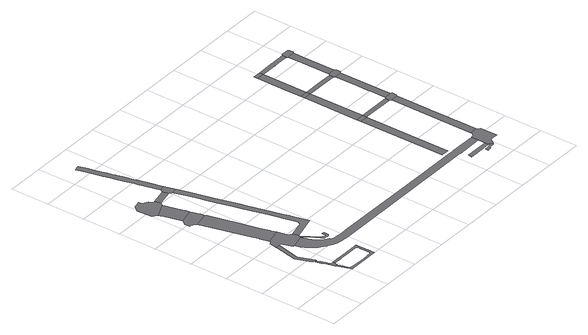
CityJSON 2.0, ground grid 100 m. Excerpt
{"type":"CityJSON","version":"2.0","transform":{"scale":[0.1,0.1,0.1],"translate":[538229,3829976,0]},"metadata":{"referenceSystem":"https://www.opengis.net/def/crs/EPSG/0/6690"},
"CityObjects":{
"road1":{"type":"Road","attributes":{"RoadStructureAttribute.sectionType":"1"},"geometry":[{"type":"MultiSurface","lod":"1","boundaries":[[[0,1,2,3,4,5,6,7,8,9]]]}]},
"road2":{"type":"Road","geometry":[{"type":"MultiSurface","lod":"1","boundaries":[[[10,9,8,11,12,13,14,15,16,17,18,19]]]}]},
"road3":{"type":"Road","attributes":{"RoadStructureAttribute.sectionType":"1"},"geometry":[{"type":"MultiSurface","lod":"1","boundaries":[[[20,21,22,23,24,25,26,27,28,29,30]]]}]},
"road4":{"type":"Road","attributes":{"RoadStructureAttribute.sectionType":"1"},"geometry":[{"type":"MultiSurface","lod":"1","boundaries":[[[31,32,33,34,35,36,37,38,39,40,41,42,43,19,18,44,45,46,47,48,49,50,51,52,53,54,55,56,57,58,59,60,61,62,63,64,65,66,67,68,14,13]]]}]},
"road5":{"type":"Road","geometry":[{"type":"MultiSurface","lod":"1","boundaries":[[[69,70,71,72,73,74,75,20,30,76,77,78,79,80,81,82,83,84,85,86,87,88]]]}]},
"road6":{"type":"Road","attributes":{"RoadStructureAttribute.sectionType":"1"},"geometry":[{"type":"MultiSurface","lod":"1","boundaries":[[[89,90,91,92,93,94,95,96,97,98,99,100,101,72,71]]]}]},
"road7":{"type":"Road","geometry":[{"type":"MultiSurface","lod":"1","boundaries":[[[102,103,104,105,106,107,108,109,110,111,112,113,98,97]]]}]},
"road8":{"type":"Road","attributes":{"RoadStructureAttribute.sectionType":"1"},"geometry":[{"type":"MultiSurface","lod":"1","boundaries":[[[114,115,116,117,118,119,120,121,122,123,124,106,105]]]}]},
"road9":{"type":"Road","geometry":[{"type":"MultiSurface","lod":"1","boundaries":[[[125,126,127,128,129,130,131,132,133,134,135,136,137,121,120,138,139,140]]]}]},
"road10":{"type":"Road","attributes":{"RoadStructureAttribute.sectionType":"1"},"geometry":[{"type":"MultiSurface","lod":"1","boundaries":[[[141,142,143,144,145,146,147,148,149,150,151,152,153,154,155,156,157,158,159,160,161,162,163,164,84,83]]]}]},
"road11":{"type":"Road","attributes":{"RoadStructureAttribute.sectionType":"1"},"geometry":[{"type":"MultiSurface","lod":"1","boundaries":[[[165,140,139,166,167,168]]]}]},
"road12":{"type":"Road","attributes":{"RoadStructureAttribute.sectionType":"1"},"geometry":[{"type":"MultiSurface","lod":"1","boundaries":[[[169,170,171,172,173,174,175,176,177,178,179,180,181,182,183,184,185,186,187,188,189,190,191,192,193,194,195,196,197,198,199,200,201,202,88,87]]]}]},
"road13":{"type":"Road","geometry":[{"type":"MultiSurface","lod":"1","boundaries":[[[203,204,205,206,165,168,207,187,186]]]}]},
"road14":{"type":"Road","attributes":{"RoadStructureAttribute.sectionType":"1"},"geometry":[{"type":"MultiSurface","lod":"1","boundaries":[[[208,209,210,211,212,213,214,215,216,217,218,219,220,221,222,223,224,225,226,227,228,229,230,231,232,233,234,235,236,237,238,239,240,241,242,243,244,245,246,247,206,205]]]}]},
"road15":{"type":"Road","geometry":[{"type":"MultiSurface","lod":"1","boundaries":[[[248,249,250,251,252,253,254,255,256,257,258,259,260,261,262,263,264,265,266,267,268,269,270,271,272,273,274,275,276,277,278,279,280,281,282,283,284,81,80,285,286,287,288,289,290,291,292,293,294,295,296,297,298,299,300,301,302,303,304,305,306,307,308,309,310,311,312,313,314,315,316,317,318,319]]]}]},
"road16":{"type":"Road","attributes":{"RoadStructureAttribute.sectionType":"1"},"geometry":[{"type":"MultiSurface","lod":"1","boundaries":[[[320,321,322,323,324,325,326,327]]]}]},
"road17":{"type":"Road","attributes":{"RoadStructureAttribute.sectionType":"1"},"geometry":[{"type":"MultiSurface","lod":"1","boundaries":[[[328,329,330,331,332,333,334,335]]]}]},
"road18":{"type":"Road","geometry":[{"type":"MultiSurface","lod":"1","boundaries":[[[336,337,338,339,340,341,342,343,344,345,346,347,348,349,350,351,352,353,354,355,356,357,358,359]]]}]},
"road19":{"type":"Road","geometry":[{"type":"MultiSurface","lod":"1","boundaries":[[[360,320,327,361]]]}]},
"road20":{"type":"Road","attributes":{"RoadStructureAttribute.sectionType":"1"},"geometry":[{"type":"MultiSurface","lod":"1","boundaries":[[[362,360,361,363]]]}]},
"road21":{"type":"Road","geometry":[{"type":"MultiSurface","lod":"1","boundaries":[[[364,365,366,367,368,319,318,369,335,334,336,359,370,371,372,373,374,375,376,377]]]}]},
"road22":{"type":"Road","geometry":[{"type":"MultiSurface","lod":"1","boundaries":[[[378,362,363,379,380]]]}]},
"road23":{"type":"Road","attributes":{"RoadStructureAttribute.sectionType":"1"},"geometry":[{"type":"MultiSurface","lod":"1","boundaries":[[[381,361,327,382,383,384,385]]]}]},
"road24":{"type":"Road","geometry":[{"type":"MultiSurface","lod":"1","boundaries":[[[386,380,387]]]}]},
"road25":{"type":"Road","attributes":{"RoadStructureAttribute.sectionType":"1"},"geometry":[{"type":"MultiSurface","lod":"1","boundaries":[[[388,389,390,391,378,380,386]]]}]},
"road26":{"type":"Road","attributes":{"RoadStructureAttribute.sectionType":"1"},"geometry":[{"type":"MultiSurface","lod":"1","boundaries":[[[392,393,394,395,396,397,398,399,400,401,402,403,404,405,364,377]]]}]},
"road27":{"type":"Road","attributes":{"RoadStructureAttribute.sectionType":"1"},"geometry":[{"type":"MultiSurface","lod":"1","boundaries":[[[406,390,389]]]}]},
"road28":{"type":"Road","geometry":[{"type":"MultiSurface","lod":"1","boundaries":[[[407,408,406,389,409]]]}]},
"road29":{"type":"Road","attributes":{"RoadStructureAttribute.sectionType":"1"},"geometry":[{"type":"MultiSurface","lod":"1","boundaries":[[[410,411,412,413,387,380,379,414,415,416,417,418]]]}]},
"road30":{"type":"Road","geometry":[{"type":"MultiSurface","lod":"1","boundaries":[[[419,420,421,422,423,424,385,384,425,426,404,403,427,428,429,430]]]}]},
"road31":{"type":"Road","attributes":{"RoadStructureAttribute.sectionType":"1"},"geometry":[{"type":"MultiSurface","lod":"1","boundaries":[[[431,432,433,434,435,436,422,421]]]}]},
"road32":{"type":"Road","attributes":{"RoadStructureAttribute.sectionType":"1"},"geometry":[{"type":"MultiSurface","lod":"1","boundaries":[[[437,438,439,440,407,409,441,442,443,444,445,446,447,448]]]}]},
"road33":{"type":"Road","geometry":[{"type":"MultiSurface","lod":"1","boundaries":[[[449,450,451,452,453,454,418,417,455,432,431,456,457,458,459]]]}]},
"road34":{"type":"Road","attributes":{"RoadStructureAttribute.sectionType":"1"},"geometry":[{"type":"MultiSurface","lod":"1","boundaries":[[[460,461,462,463,464,465,466,452,451]]]}]},
"road35":{"type":"Road","attributes":{"RoadStructureAttribute.sectionType":"1"},"geometry":[{"type":"MultiSurface","lod":"1","boundaries":[[[467,448,447]]]}]},
"road36":{"type":"Road","geometry":[{"type":"MultiSurface","lod":"1","boundaries":[[[468,469,470,471,472,473,467,447,463,462,474,475,476]]]}]}
},
"vertices":[
[870,633,0],[831,750,0],[801,839,0],[798,849,0],[793,847,0],[743,833,0],[790,691,0],[827,579,0],[842,531,0],[898,550,0],
[951,513,0],[860,477,0],[890,387,0],[897,365,0],[950,383,0],[947,400,0],[960,433,0],[962,436,0],[979,453,0],[979,513,0],
[693,1892,0],[691,1881,0],[566,1286,0],[700,885,0],[760,861,0],[791,848,0],[813,856,0],[807,876,0],[803,889,0],[671,1285,0],[795,1871,0],
[1016,1,0],[1846,4,0],[1845,90,0],[1845,139,0],[1843,264,0],[1843,350,0],[1841,496,0],[1841,516,0],[1766,516,0],[1736,516,0],[1450,515,0],[1133,513,0],[1038,513,0],[1049,454,0],[1120,454,0],[1192,455,0],[1249,456,0],[1436,456,0],[1656,457,0],[1717,458,0],[1754,456,0],[1760,454,0],[1774,448,0],[1787,413,0],[1787,339,0],[1787,264,0],[1787,154,0],[1787,114,0],[1787,112,0],[1783,94,0],[1768,76,0],[1748,61,0],[1496,58,0],[1263,56,0],[1073,62,0],[1061,71,0],[1040,94,0],[954,371,0],
[1258,1977,0],[1226,2107,0],[1194,2237,0],[807,2141,0],[776,2090,0],[721,2078,0],[718,2008,0],[835,1879,0],[870,1884,0],[943,1599,0],[989,1611,0],[993,1599,0],[1335,1694,0],[1342,1705,0],[1347,1714,0],[1369,1729,0],[1362,1739,0],[1385,1778,0],[1385,1779,0],[1345,1927,0],
[1158,2382,0],[1150,2412,0],[1109,2578,0],[1082,2684,0],[962,3161,0],[866,3542,0],[803,3794,0],[778,3893,0],[766,3941,0],[374,3843,0],[694,2586,0],[740,2408,0],[744,2389,0],
[740,4046,0],[736,4061,0],[692,4235,0],[680,4285,0],[289,4187,0],[261,4149,0],[208,4076,0],[201,4067,0],[202,3935,0],[229,3935,0],[256,3935,0],[345,3866,0],
[669,4326,0],[651,4397,0],[630,4482,0],[556,4777,0],[546,4816,0],[545,4820,0],[517,4933,0],[141,4764,0],[146,4747,0],[154,4716,0],[162,4682,0],
[524,5167,0],[445,5215,0],[442,5225,0],[433,5255,0],[432,5260,0],[314,5340,0],[308,5344,0],[287,5426,0],[90,5376,0],[83,5367,0],[3,5254,0],[13,4855,0],[24,4855,0],[563,5011,0],[568,5020,0],[531,5168,0],
[1425,1601,0],[1495,1503,0],[1540,1419,0],[1603,1316,0],[1656,1253,0],[1696,1236,0],[1743,1228,0],[1766,1233,0],[1786,1247,0],[1802,1262,0],[1810,1282,0],[1817,1329,0],[1820,1405,0],[1758,1405,0],[1760,1349,0],[1759,1315,0],[1744,1291,0],[1727,1285,0],[1707,1292,0],[1680,1306,0],[1661,1318,0],[1613,1361,0],[1496,1566,0],[1412,1669,0],
[944,5251,0],[732,5053,0],[837,5074,0],[984,5104,0],
[1981,1934,0],[2011,1942,0],[1996,2002,0],[1982,2060,0],[1898,2398,0],[1895,2410,0],[1892,2419,0],[1858,2556,0],[1794,2806,0],[1630,3454,0],[1610,3533,0],[1515,3904,0],[1449,4166,0],[1301,4747,0],[1235,5008,0],[1226,5044,0],[1219,5071,0],[1215,5088,0],[1070,5052,0],[1075,5034,0],[1174,4645,0],[1212,4494,0],[1267,4277,0],[1317,4078,0],[1426,3650,0],[1485,3418,0],[1552,3154,0],[1595,2984,0],[1670,2687,0],[1739,2417,0],[1748,2380,0],[1752,2362,0],[1811,2116,0],[1762,2033,0],
[1198,5155,0],[1181,5224,0],[1143,5373,0],[996,5336,0],[1046,5067,0],
[1116,5482,0],[1093,5571,0],[1047,5758,0],[1009,5909,0],[1003,5933,0],[999,5951,0],[990,5987,0],[983,6015,0],[977,6038,0],[898,6352,0],[868,6469,0],[860,6502,0],[839,6585,0],[809,6701,0],[799,6741,0],[791,6775,0],[738,6983,0],[695,7155,0],[636,7383,0],[635,7391,0],[634,7393,0],[562,7372,0],[489,7352,0],[494,7332,0],[549,7116,0],[562,7064,0],[634,6782,0],[637,6770,0],[654,6704,0],[658,6687,0],[700,6524,0],[701,6522,0],[721,6443,0],[784,6194,0],[843,5960,0],[850,5934,0],[850,5930,0],[852,5922,0],[854,5908,0],[857,5897,0],
[6198,1079,0],[6157,1079,0],[5902,1079,0],[5092,1076,0],[3897,1072,0],[2938,1070,0],[2183,1067,0],[2043,1068,0],[1941,1067,0],[1871,1072,0],[1798,1083,0],[1743,1099,0],[1685,1122,0],[1685,1149,0],[1650,1170,0],[1627,1184,0],[1611,1195,0],[1593,1209,0],[1563,1236,0],[1547,1251,0],[1535,1264,0],[1523,1276,0],[1507,1295,0],[1496,1309,0],[1494,1310,0],[1482,1329,0],[1465,1352,0],[1431,1418,0],[1416,1447,0],[1404,1474,0],[1394,1498,0],[1385,1522,0],[1371,1566,0],[1355,1612,0],[1351,1630,0],[1344,1653,0],[1344,1656,0],[1001,1569,0],[1006,1551,0],[1019,1513,0],[1027,1491,0],[1040,1464,0],[1048,1442,0],[1069,1397,0],[1080,1377,0],[1084,1369,0],[1116,1313,0],[1154,1259,0],[1182,1222,0],[1249,1147,0],[1265,1132,0],[1266,1130,0],[1307,1096,0],[1356,1058,0],[1406,1024,0],[1427,1010,0],[1485,979,0],[1508,965,0],[1566,938,0],[1589,929,0],[1629,912,0],[1667,899,0],[1708,886,0],[1739,878,0],[1800,868,0],[1915,865,0],[2000,865,0],[6159,884,0],[6160,878,0],[6202,879,0],[6866,881,0],[6865,1081,0],
[5892,3432,0],[5893,2956,0],[5903,1172,0],[6006,1170,0],[6108,1169,0],[6108,1171,0],[6102,3428,0],[6102,3433,0],
[6250,705,0],[6240,651,0],[6229,598,0],[6240,598,0],[6316,598,0],[6394,599,0],[6866,601,0],[6866,709,0],
[6884,602,0],[6879,594,0],[6869,584,0],[6857,574,0],[6824,564,0],[6797,556,0],[6769,550,0],[6742,545,0],[6674,542,0],[6675,460,0],[6725,470,0],[6763,473,0],[6783,476,0],[6785,478,0],[6785,483,0],[6787,501,0],[6790,508,0],[6797,508,0],[6905,512,0],[6917,514,0],[6925,517,0],[6932,520,0],[6940,525,0],[6949,535,0],
[5891,3542,0],[6100,3543,0],
[5887,5001,0],[6094,5002,0],
[6997,1200,0],[6997,1147,0],[6988,1139,0],[6918,1081,0],[6892,1081,0],[6866,781,0],[7006,603,0],[7058,677,0],[7070,678,0],[7156,678,0],[7276,678,0],[7267,1126,0],[7210,1189,0],[7199,1200,0],
[5887,5111,0],[6095,5002,0],[6094,5111,0],
[6146,3543,0],[6154,3433,0],[6948,3438,0],[6957,3438,0],[6956,3550,0],
[6094,5112,0],[6096,5111,0],
[6094,5117,0],[6090,6314,0],[5883,6311,0],[5886,5458,0],
[7198,1215,0],[7198,1747,0],[7198,1812,0],[7198,1859,0],[7198,1938,0],[7197,1984,0],[7197,1987,0],[7196,2450,0],[7196,2472,0],[7196,2509,0],[7196,2602,0],[7193,3413,0],[6991,3403,0],[6996,2470,0],
[5883,6314,0],
[6096,6423,0],[5883,6421,0],[6093,6314,0],
[6945,5118,0],[6644,5118,0],[6555,5118,0],[6555,5114,0],[6116,5002,0],[6750,5002,0],[6838,5002,0],[6956,5002,0],[6948,5115,0],
[7227,3564,0],[7214,3574,0],[7191,3593,0],[6989,3586,0],[6964,3559,0],[6960,3554,0],[6961,3434,0],[6963,3432,0],[7213,3436,0],[7221,3445,0],[7224,3449,0],[7231,3560,0],
[7184,4979,0],[6982,4971,0],[6985,4489,0],[6986,4341,0],[6987,4062,0],[6987,3974,0],
[6534,6431,0],[6527,6431,0],[6527,6427,0],[6145,6424,0],[6144,6315,0],[6528,6317,0],[6528,6312,0],[6536,6312,0],[6687,6313,0],[6767,6314,0],[6954,6315,0],[6952,6434,0],
[7216,5129,0],[7208,5137,0],[7184,5160,0],[6983,5153,0],[6958,5127,0],[6952,5119,0],[6958,4999,0],[7206,5004,0],[7212,5010,0],[7217,5016,0],[7219,5127,0],
[7183,5971,0],[7183,6049,0],[7182,6292,0],[6980,6284,0],[6979,5999,0],[6979,5969,0],[6979,5894,0],
[6953,6435,0],
[7214,6443,0],[7213,6444,0],[7207,6449,0],[7183,6468,0],[6980,6465,0],[6957,6440,0],[7208,6323,0],[7214,6330,0],[7220,6438,0]
]}
